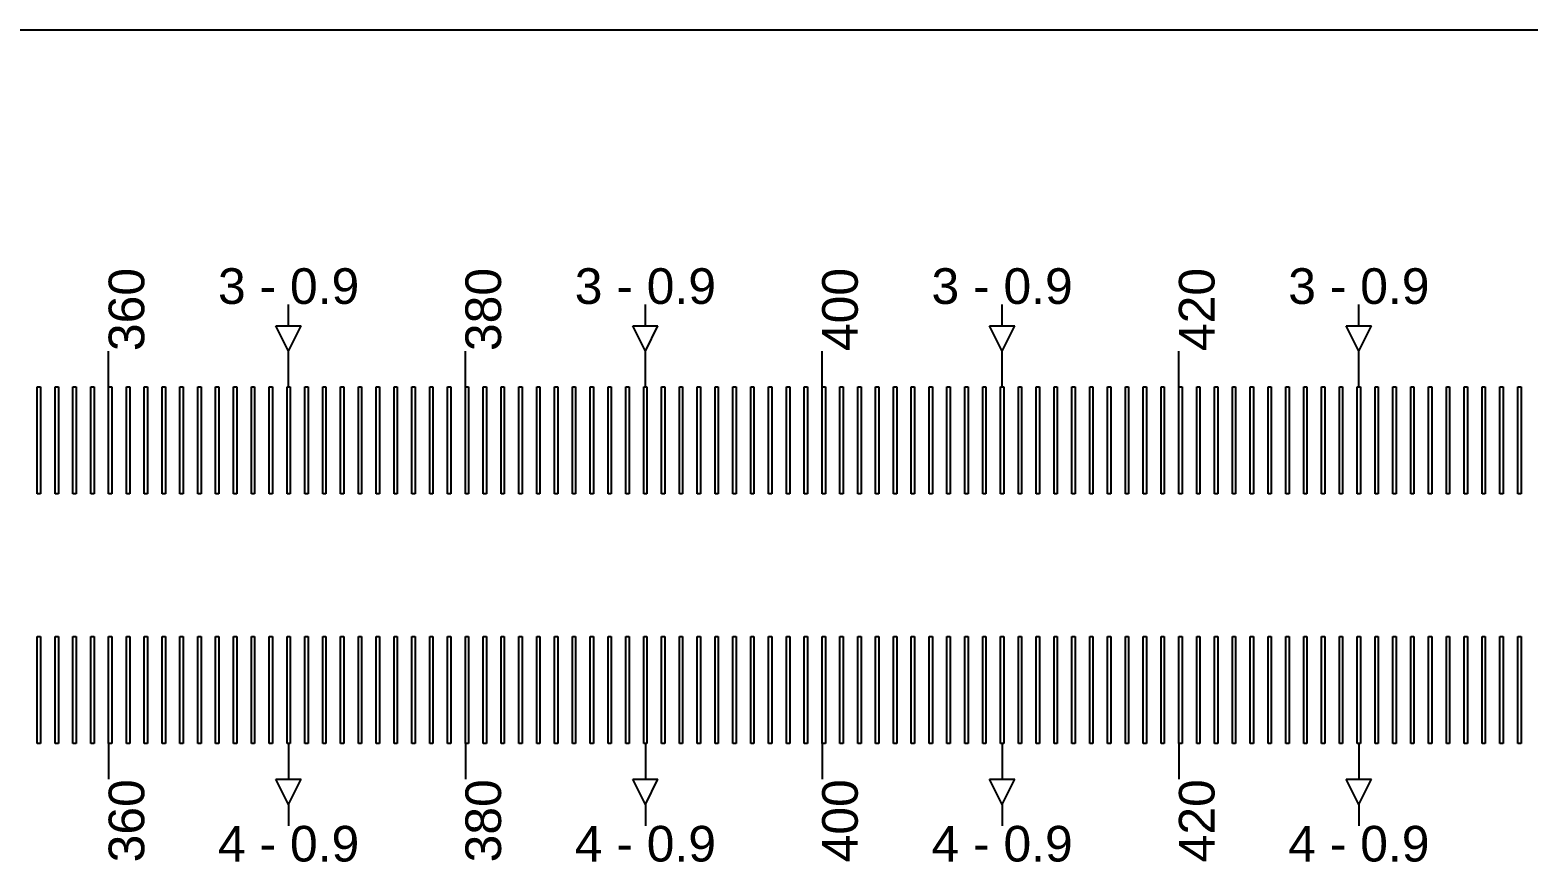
# Model space of a CAD drawing. Extents: x -119394 to 128420, y 74496 to 185496.
# Drawn here: x 11434.7 to 11854.7, y 156962.7 to 157195.9 of the extents above; entities that cross this region are included whole.
import ezdxf

# ---------------------------------------------------------------- set-up
doc = ezdxf.new("R2010")
doc.units = 13
doc.layers.add('CL - Label-1', color=120, linetype='Continuous')
doc.layers.add('CL - Label-2', color=132, linetype='Continuous')
doc.layers.add('CL - Sub-Micro', color=7, linetype='Continuous', true_color=0x47d1ff)
doc.styles.get("Standard").update_dxf_attribs({"font": 'arial.ttf'})

msp = doc.modelspace()

# ---------------------------------------------------------------- linework, layer by layer
for p, q in [((4356.79, 157195.86), (14856.79, 157195.86)), ((5281.79, 157195.86), (13931.79, 157195.86)), ((11507.24, 157112.94), (11507.24, 157118.94)), ((11607.24, 157112.94), (11607.24, 157118.94)), ((11707.24, 157112.94), (11707.24, 157118.94)), ((11807.24, 157112.94), (11807.24, 157118.94)), ((11456.79, 157095.86), (11456.79, 157105.86)), ((11507.24, 157095.86), (11507.24, 157105.86)), ((11556.79, 157095.86), (11556.79, 157105.86)), ((11607.24, 157095.86), (11607.24, 157105.86)), ((11656.79, 157095.86), (11656.79, 157105.86)), ((11707.24, 157095.86), (11707.24, 157105.86)), ((11756.79, 157095.86), (11756.79, 157105.86)), ((11807.24, 157095.86), (11807.24, 157105.86)), ((11456.79, 156995.86), (11456.79, 156985.86)), ((11507.24, 156995.86), (11507.24, 156985.86)), ((11556.79, 156995.86), (11556.79, 156985.86)), ((11607.24, 156995.86), (11607.24, 156985.86)), ((11656.79, 156995.86), (11656.79, 156985.86)), ((11707.24, 156995.86), (11707.24, 156985.86)), ((11756.79, 156995.86), (11756.79, 156985.86)), ((11807.24, 156995.86), (11807.24, 156985.86)), ((11507.24, 156978.79), (11507.24, 156972.79)), ((11607.24, 156978.79), (11607.24, 156972.79)), ((11707.24, 156978.79), (11707.24, 156972.79)), ((11807.24, 156978.79), (11807.24, 156972.79))]:
    msp.add_line(p, q)
at = {"layer": 'CL - Label-2'}
for p, q in [((11507.24, 157105.86), (11503.7, 157112.96)), ((11503.7, 157112.96), (11510.77, 157112.96)), ((11507.24, 157105.86), (11510.77, 157112.96)), ((11607.24, 157105.86), (11603.7, 157112.96)), ((11603.7, 157112.96), (11610.77, 157112.96)), ((11607.24, 157105.86), (11610.77, 157112.96)), ((11707.24, 157105.86), (11703.7, 157112.96)), ((11703.7, 157112.96), (11710.77, 157112.96)), ((11707.24, 157105.86), (11710.77, 157112.96)), ((11807.24, 157105.86), (11803.7, 157112.96)), ((11803.7, 157112.96), (11810.77, 157112.96)), ((11807.24, 157105.86), (11810.77, 157112.96)), ((11507.24, 156978.79), (11503.7, 156985.89)), ((11503.7, 156985.89), (11510.77, 156985.89)), ((11507.24, 156978.79), (11510.77, 156985.89)), ((11607.24, 156978.79), (11603.7, 156985.89)), ((11603.7, 156985.89), (11610.77, 156985.89)), ((11607.24, 156978.79), (11610.77, 156985.89)), ((11707.24, 156978.79), (11703.7, 156985.89)), ((11703.7, 156985.89), (11710.77, 156985.89)), ((11707.24, 156978.79), (11710.77, 156985.89)), ((11807.24, 156978.79), (11803.7, 156985.89)), ((11803.7, 156985.89), (11810.77, 156985.89)), ((11807.24, 156978.79), (11810.77, 156985.89))]:
    msp.add_line(p, q, dxfattribs=at)
at = {"layer": 'CL - Sub-Micro'}
for p, q in [((11436.79, 157095.86), (11437.69, 157095.86)), ((11436.79, 157065.86), (11436.79, 157095.86)), ((11437.69, 157095.86), (11437.69, 157065.86)), ((11441.79, 157095.86), (11442.69, 157095.86)), ((11441.79, 157065.86), (11441.79, 157095.86)), ((11442.69, 157095.86), (11442.69, 157065.86)), ((11446.79, 157095.86), (11447.69, 157095.86)), ((11446.79, 157065.86), (11446.79, 157095.86)), ((11447.69, 157095.86), (11447.69, 157065.86)), ((11451.79, 157095.86), (11452.69, 157095.86)), ((11451.79, 157065.86), (11451.79, 157095.86)), ((11452.69, 157095.86), (11452.69, 157065.86)), ((11456.79, 157095.86), (11457.69, 157095.86)), ((11456.79, 157065.86), (11456.79, 157095.86)), ((11457.69, 157095.86), (11457.69, 157065.86)), ((11461.79, 157095.86), (11462.69, 157095.86)), ((11461.79, 157065.86), (11461.79, 157095.86)), ((11462.69, 157095.86), (11462.69, 157065.86)), ((11466.79, 157095.86), (11467.69, 157095.86)), ((11466.79, 157065.86), (11466.79, 157095.86)), ((11467.69, 157095.86), (11467.69, 157065.86)), ((11471.79, 157095.86), (11472.69, 157095.86)), ((11471.79, 157065.86), (11471.79, 157095.86)), ((11472.69, 157095.86), (11472.69, 157065.86)), ((11476.79, 157095.86), (11477.69, 157095.86)), ((11476.79, 157065.86), (11476.79, 157095.86)), ((11477.69, 157095.86), (11477.69, 157065.86)), ((11481.79, 157095.86), (11482.69, 157095.86)), ((11481.79, 157065.86), (11481.79, 157095.86)), ((11482.69, 157095.86), (11482.69, 157065.86)), ((11486.79, 157095.86), (11487.69, 157095.86)), ((11486.79, 157065.86), (11486.79, 157095.86)), ((11487.69, 157095.86), (11487.69, 157065.86)), ((11491.79, 157095.86), (11492.69, 157095.86)), ((11491.79, 157065.86), (11491.79, 157095.86)), ((11492.69, 157095.86), (11492.69, 157065.86)), ((11496.79, 157095.86), (11497.69, 157095.86)), ((11496.79, 157065.86), (11496.79, 157095.86)), ((11497.69, 157095.86), (11497.69, 157065.86)), ((11501.79, 157095.86), (11502.69, 157095.86)), ((11501.79, 157065.86), (11501.79, 157095.86)), ((11502.69, 157095.86), (11502.69, 157065.86)), ((11506.79, 157095.86), (11507.69, 157095.86)), ((11506.79, 157065.86), (11506.79, 157095.86)), ((11507.69, 157095.86), (11507.69, 157065.86)), ((11511.79, 157095.86), (11512.69, 157095.86)), ((11511.79, 157065.86), (11511.79, 157095.86)), ((11512.69, 157095.86), (11512.69, 157065.86)), ((11516.79, 157095.86), (11517.69, 157095.86)), ((11516.79, 157065.86), (11516.79, 157095.86)), ((11517.69, 157095.86), (11517.69, 157065.86)), ((11521.79, 157095.86), (11522.69, 157095.86)), ((11521.79, 157065.86), (11521.79, 157095.86)), ((11522.69, 157095.86), (11522.69, 157065.86)), ((11526.79, 157095.86), (11527.69, 157095.86)), ((11526.79, 157065.86), (11526.79, 157095.86)), ((11527.69, 157095.86), (11527.69, 157065.86)), ((11531.79, 157095.86), (11532.69, 157095.86)), ((11531.79, 157065.86), (11531.79, 157095.86)), ((11532.69, 157095.86), (11532.69, 157065.86)), ((11536.79, 157095.86), (11537.69, 157095.86)), ((11536.79, 157065.86), (11536.79, 157095.86)), ((11537.69, 157095.86), (11537.69, 157065.86)), ((11541.79, 157095.86), (11542.69, 157095.86)), ((11541.79, 157065.86), (11541.79, 157095.86)), ((11542.69, 157095.86), (11542.69, 157065.86)), ((11546.79, 157095.86), (11547.69, 157095.86)), ((11546.79, 157065.86), (11546.79, 157095.86)), ((11547.69, 157095.86), (11547.69, 157065.86)), ((11551.79, 157095.86), (11552.69, 157095.86)), ((11551.79, 157065.86), (11551.79, 157095.86)), ((11552.69, 157095.86), (11552.69, 157065.86)), ((11556.79, 157095.86), (11557.69, 157095.86)), ((11556.79, 157065.86), (11556.79, 157095.86)), ((11557.69, 157095.86), (11557.69, 157065.86)), ((11561.79, 157095.86), (11562.69, 157095.86)), ((11561.79, 157065.86), (11561.79, 157095.86)), ((11562.69, 157095.86), (11562.69, 157065.86)), ((11566.79, 157095.86), (11567.69, 157095.86)), ((11566.79, 157065.86), (11566.79, 157095.86)), ((11567.69, 157095.86), (11567.69, 157065.86)), ((11571.79, 157095.86), (11572.69, 157095.86)), ((11571.79, 157065.86), (11571.79, 157095.86)), ((11572.69, 157095.86), (11572.69, 157065.86)), ((11576.79, 157095.86), (11577.69, 157095.86)), ((11576.79, 157065.86), (11576.79, 157095.86)), ((11577.69, 157095.86), (11577.69, 157065.86)), ((11581.79, 157095.86), (11582.69, 157095.86)), ((11581.79, 157065.86), (11581.79, 157095.86)), ((11582.69, 157095.86), (11582.69, 157065.86)), ((11586.79, 157095.86), (11587.69, 157095.86)), ((11586.79, 157065.86), (11586.79, 157095.86)), ((11587.69, 157095.86), (11587.69, 157065.86)), ((11591.79, 157095.86), (11592.69, 157095.86)), ((11591.79, 157065.86), (11591.79, 157095.86)), ((11592.69, 157095.86), (11592.69, 157065.86)), ((11596.79, 157095.86), (11597.69, 157095.86)), ((11596.79, 157065.86), (11596.79, 157095.86)), ((11597.69, 157095.86), (11597.69, 157065.86)), ((11601.79, 157095.86), (11602.69, 157095.86)), ((11601.79, 157065.86), (11601.79, 157095.86)), ((11602.69, 157095.86), (11602.69, 157065.86)), ((11606.79, 157095.86), (11607.69, 157095.86)), ((11606.79, 157065.86), (11606.79, 157095.86)), ((11607.69, 157095.86), (11607.69, 157065.86)), ((11611.79, 157095.86), (11612.69, 157095.86)), ((11611.79, 157065.86), (11611.79, 157095.86)), ((11612.69, 157095.86), (11612.69, 157065.86)), ((11616.79, 157095.86), (11617.69, 157095.86)), ((11616.79, 157065.86), (11616.79, 157095.86)), ((11617.69, 157095.86), (11617.69, 157065.86)), ((11621.79, 157095.86), (11622.69, 157095.86)), ((11621.79, 157065.86), (11621.79, 157095.86)), ((11622.69, 157095.86), (11622.69, 157065.86)), ((11626.79, 157095.86), (11627.69, 157095.86)), ((11626.79, 157065.86), (11626.79, 157095.86)), ((11627.69, 157095.86), (11627.69, 157065.86)), ((11631.79, 157095.86), (11632.69, 157095.86)), ((11631.79, 157065.86), (11631.79, 157095.86)), ((11632.69, 157095.86), (11632.69, 157065.86)), ((11636.79, 157095.86), (11637.69, 157095.86)), ((11636.79, 157065.86), (11636.79, 157095.86)), ((11637.69, 157095.86), (11637.69, 157065.86)), ((11641.79, 157095.86), (11642.69, 157095.86)), ((11641.79, 157065.86), (11641.79, 157095.86)), ((11642.69, 157095.86), (11642.69, 157065.86)), ((11646.79, 157095.86), (11647.69, 157095.86)), ((11646.79, 157065.86), (11646.79, 157095.86)), ((11647.69, 157095.86), (11647.69, 157065.86)), ((11651.79, 157095.86), (11652.69, 157095.86)), ((11651.79, 157065.86), (11651.79, 157095.86)), ((11652.69, 157095.86), (11652.69, 157065.86)), ((11656.79, 157095.86), (11657.69, 157095.86)), ((11656.79, 157065.86), (11656.79, 157095.86)), ((11657.69, 157095.86), (11657.69, 157065.86)), ((11661.79, 157095.86), (11662.69, 157095.86)), ((11661.79, 157065.86), (11661.79, 157095.86)), ((11662.69, 157095.86), (11662.69, 157065.86)), ((11666.79, 157095.86), (11667.69, 157095.86)), ((11666.79, 157065.86), (11666.79, 157095.86)), ((11667.69, 157095.86), (11667.69, 157065.86)), ((11671.79, 157095.86), (11672.69, 157095.86)), ((11671.79, 157065.86), (11671.79, 157095.86)), ((11672.69, 157095.86), (11672.69, 157065.86)), ((11676.79, 157095.86), (11677.69, 157095.86)), ((11676.79, 157065.86), (11676.79, 157095.86)), ((11677.69, 157095.86), (11677.69, 157065.86)), ((11681.79, 157095.86), (11682.69, 157095.86)), ((11681.79, 157065.86), (11681.79, 157095.86)), ((11682.69, 157095.86), (11682.69, 157065.86)), ((11686.79, 157095.86), (11687.69, 157095.86)), ((11686.79, 157065.86), (11686.79, 157095.86)), ((11687.69, 157095.86), (11687.69, 157065.86)), ((11691.79, 157095.86), (11692.69, 157095.86)), ((11691.79, 157065.86), (11691.79, 157095.86)), ((11692.69, 157095.86), (11692.69, 157065.86)), ((11696.79, 157095.86), (11697.69, 157095.86)), ((11696.79, 157065.86), (11696.79, 157095.86)), ((11697.69, 157095.86), (11697.69, 157065.86)), ((11701.79, 157095.86), (11702.69, 157095.86)), ((11701.79, 157065.86), (11701.79, 157095.86)), ((11702.69, 157095.86), (11702.69, 157065.86)), ((11706.79, 157095.86), (11707.69, 157095.86)), ((11706.79, 157065.86), (11706.79, 157095.86)), ((11707.69, 157095.86), (11707.69, 157065.86)), ((11711.79, 157095.86), (11712.69, 157095.86)), ((11711.79, 157065.86), (11711.79, 157095.86)), ((11712.69, 157095.86), (11712.69, 157065.86)), ((11716.79, 157095.86), (11717.69, 157095.86)), ((11716.79, 157065.86), (11716.79, 157095.86)), ((11717.69, 157095.86), (11717.69, 157065.86)), ((11721.79, 157095.86), (11722.69, 157095.86)), ((11721.79, 157065.86), (11721.79, 157095.86)), ((11722.69, 157095.86), (11722.69, 157065.86)), ((11726.79, 157095.86), (11727.69, 157095.86)), ((11726.79, 157065.86), (11726.79, 157095.86)), ((11727.69, 157095.86), (11727.69, 157065.86)), ((11731.79, 157095.86), (11732.69, 157095.86)), ((11731.79, 157065.86), (11731.79, 157095.86)), ((11732.69, 157095.86), (11732.69, 157065.86)), ((11736.79, 157095.86), (11737.69, 157095.86)), ((11736.79, 157065.86), (11736.79, 157095.86)), ((11737.69, 157095.86), (11737.69, 157065.86)), ((11741.79, 157095.86), (11742.69, 157095.86)), ((11741.79, 157065.86), (11741.79, 157095.86)), ((11742.69, 157095.86), (11742.69, 157065.86)), ((11746.79, 157095.86), (11747.69, 157095.86)), ((11746.79, 157065.86), (11746.79, 157095.86)), ((11747.69, 157095.86), (11747.69, 157065.86)), ((11751.79, 157095.86), (11752.69, 157095.86)), ((11751.79, 157065.86), (11751.79, 157095.86)), ((11752.69, 157095.86), (11752.69, 157065.86)), ((11756.79, 157095.86), (11757.69, 157095.86)), ((11756.79, 157065.86), (11756.79, 157095.86)), ((11757.69, 157095.86), (11757.69, 157065.86)), ((11761.79, 157095.86), (11762.69, 157095.86)), ((11761.79, 157065.86), (11761.79, 157095.86)), ((11762.69, 157095.86), (11762.69, 157065.86)), ((11766.79, 157095.86), (11767.69, 157095.86)), ((11766.79, 157065.86), (11766.79, 157095.86)), ((11767.69, 157095.86), (11767.69, 157065.86)), ((11771.79, 157095.86), (11772.69, 157095.86)), ((11771.79, 157065.86), (11771.79, 157095.86)), ((11772.69, 157095.86), (11772.69, 157065.86)), ((11776.79, 157095.86), (11777.69, 157095.86)), ((11776.79, 157065.86), (11776.79, 157095.86)), ((11777.69, 157095.86), (11777.69, 157065.86)), ((11781.79, 157095.86), (11782.69, 157095.86)), ((11781.79, 157065.86), (11781.79, 157095.86)), ((11782.69, 157095.86), (11782.69, 157065.86)), ((11786.79, 157095.86), (11787.69, 157095.86)), ((11786.79, 157065.86), (11786.79, 157095.86)), ((11787.69, 157095.86), (11787.69, 157065.86)), ((11791.79, 157095.86), (11792.69, 157095.86)), ((11791.79, 157065.86), (11791.79, 157095.86)), ((11792.69, 157095.86), (11792.69, 157065.86)), ((11796.79, 157095.86), (11797.69, 157095.86)), ((11796.79, 157065.86), (11796.79, 157095.86)), ((11797.69, 157095.86), (11797.69, 157065.86)), ((11801.79, 157095.86), (11802.69, 157095.86)), ((11801.79, 157065.86), (11801.79, 157095.86)), ((11802.69, 157095.86), (11802.69, 157065.86)), ((11806.79, 157095.86), (11807.69, 157095.86)), ((11806.79, 157065.86), (11806.79, 157095.86)), ((11807.69, 157095.86), (11807.69, 157065.86)), ((11811.79, 157095.86), (11812.69, 157095.86)), ((11811.79, 157065.86), (11811.79, 157095.86)), ((11812.69, 157095.86), (11812.69, 157065.86)), ((11816.79, 157095.86), (11817.69, 157095.86)), ((11816.79, 157065.86), (11816.79, 157095.86)), ((11817.69, 157095.86), (11817.69, 157065.86)), ((11821.79, 157095.86), (11822.69, 157095.86)), ((11821.79, 157065.86), (11821.79, 157095.86)), ((11822.69, 157095.86), (11822.69, 157065.86)), ((11826.79, 157095.86), (11827.69, 157095.86)), ((11826.79, 157065.86), (11826.79, 157095.86)), ((11827.69, 157095.86), (11827.69, 157065.86)), ((11831.79, 157095.86), (11832.69, 157095.86)), ((11831.79, 157065.86), (11831.79, 157095.86)), ((11832.69, 157095.86), (11832.69, 157065.86)), ((11836.79, 157095.86), (11837.69, 157095.86)), ((11836.79, 157065.86), (11836.79, 157095.86)), ((11837.69, 157095.86), (11837.69, 157065.86)), ((11841.79, 157095.86), (11842.69, 157095.86)), ((11841.79, 157065.86), (11841.79, 157095.86)), ((11842.69, 157095.86), (11842.69, 157065.86)), ((11846.79, 157095.86), (11847.69, 157095.86)), ((11846.79, 157065.86), (11846.79, 157095.86)), ((11847.69, 157095.86), (11847.69, 157065.86)), ((11851.79, 157095.86), (11852.69, 157095.86)), ((11851.79, 157065.86), (11851.79, 157095.86)), ((11852.69, 157095.86), (11852.69, 157065.86)), ((11437.69, 157065.86), (11436.79, 157065.86)), ((11442.69, 157065.86), (11441.79, 157065.86)), ((11447.69, 157065.86), (11446.79, 157065.86)), ((11452.69, 157065.86), (11451.79, 157065.86)), ((11457.69, 157065.86), (11456.79, 157065.86)), ((11462.69, 157065.86), (11461.79, 157065.86)), ((11467.69, 157065.86), (11466.79, 157065.86)), ((11472.69, 157065.86), (11471.79, 157065.86)), ((11477.69, 157065.86), (11476.79, 157065.86)), ((11482.69, 157065.86), (11481.79, 157065.86)), ((11487.69, 157065.86), (11486.79, 157065.86)), ((11492.69, 157065.86), (11491.79, 157065.86)), ((11497.69, 157065.86), (11496.79, 157065.86)), ((11502.69, 157065.86), (11501.79, 157065.86)), ((11507.69, 157065.86), (11506.79, 157065.86)), ((11512.69, 157065.86), (11511.79, 157065.86)), ((11517.69, 157065.86), (11516.79, 157065.86)), ((11522.69, 157065.86), (11521.79, 157065.86)), ((11527.69, 157065.86), (11526.79, 157065.86)), ((11532.69, 157065.86), (11531.79, 157065.86)), ((11537.69, 157065.86), (11536.79, 157065.86)), ((11542.69, 157065.86), (11541.79, 157065.86)), ((11547.69, 157065.86), (11546.79, 157065.86)), ((11552.69, 157065.86), (11551.79, 157065.86)), ((11557.69, 157065.86), (11556.79, 157065.86)), ((11562.69, 157065.86), (11561.79, 157065.86)), ((11567.69, 157065.86), (11566.79, 157065.86)), ((11572.69, 157065.86), (11571.79, 157065.86)), ((11577.69, 157065.86), (11576.79, 157065.86)), ((11582.69, 157065.86), (11581.79, 157065.86)), ((11587.69, 157065.86), (11586.79, 157065.86)), ((11592.69, 157065.86), (11591.79, 157065.86)), ((11597.69, 157065.86), (11596.79, 157065.86)), ((11602.69, 157065.86), (11601.79, 157065.86)), ((11607.69, 157065.86), (11606.79, 157065.86)), ((11612.69, 157065.86), (11611.79, 157065.86)), ((11617.69, 157065.86), (11616.79, 157065.86)), ((11622.69, 157065.86), (11621.79, 157065.86)), ((11627.69, 157065.86), (11626.79, 157065.86)), ((11632.69, 157065.86), (11631.79, 157065.86)), ((11637.69, 157065.86), (11636.79, 157065.86)), ((11642.69, 157065.86), (11641.79, 157065.86)), ((11647.69, 157065.86), (11646.79, 157065.86)), ((11652.69, 157065.86), (11651.79, 157065.86)), ((11657.69, 157065.86), (11656.79, 157065.86)), ((11662.69, 157065.86), (11661.79, 157065.86)), ((11667.69, 157065.86), (11666.79, 157065.86)), ((11672.69, 157065.86), (11671.79, 157065.86)), ((11677.69, 157065.86), (11676.79, 157065.86)), ((11682.69, 157065.86), (11681.79, 157065.86)), ((11687.69, 157065.86), (11686.79, 157065.86)), ((11692.69, 157065.86), (11691.79, 157065.86)), ((11697.69, 157065.86), (11696.79, 157065.86)), ((11702.69, 157065.86), (11701.79, 157065.86)), ((11707.69, 157065.86), (11706.79, 157065.86)), ((11712.69, 157065.86), (11711.79, 157065.86)), ((11717.69, 157065.86), (11716.79, 157065.86)), ((11722.69, 157065.86), (11721.79, 157065.86)), ((11727.69, 157065.86), (11726.79, 157065.86)), ((11732.69, 157065.86), (11731.79, 157065.86)), ((11737.69, 157065.86), (11736.79, 157065.86)), ((11742.69, 157065.86), (11741.79, 157065.86)), ((11747.69, 157065.86), (11746.79, 157065.86)), ((11752.69, 157065.86), (11751.79, 157065.86)), ((11757.69, 157065.86), (11756.79, 157065.86)), ((11762.69, 157065.86), (11761.79, 157065.86)), ((11767.69, 157065.86), (11766.79, 157065.86)), ((11772.69, 157065.86), (11771.79, 157065.86)), ((11777.69, 157065.86), (11776.79, 157065.86)), ((11782.69, 157065.86), (11781.79, 157065.86)), ((11787.69, 157065.86), (11786.79, 157065.86)), ((11792.69, 157065.86), (11791.79, 157065.86)), ((11797.69, 157065.86), (11796.79, 157065.86)), ((11802.69, 157065.86), (11801.79, 157065.86)), ((11807.69, 157065.86), (11806.79, 157065.86)), ((11812.69, 157065.86), (11811.79, 157065.86)), ((11817.69, 157065.86), (11816.79, 157065.86)), ((11822.69, 157065.86), (11821.79, 157065.86)), ((11827.69, 157065.86), (11826.79, 157065.86)), ((11832.69, 157065.86), (11831.79, 157065.86)), ((11837.69, 157065.86), (11836.79, 157065.86)), ((11842.69, 157065.86), (11841.79, 157065.86)), ((11847.69, 157065.86), (11846.79, 157065.86)), ((11852.69, 157065.86), (11851.79, 157065.86)), ((11436.79, 157025.86), (11437.69, 157025.86)), ((11436.79, 156995.86), (11436.79, 157025.86)), ((11437.69, 157025.86), (11437.69, 156995.86)), ((11441.79, 157025.86), (11442.69, 157025.86)), ((11441.79, 156995.86), (11441.79, 157025.86)), ((11442.69, 157025.86), (11442.69, 156995.86)), ((11446.79, 157025.86), (11447.69, 157025.86)), ((11446.79, 156995.86), (11446.79, 157025.86)), ((11447.69, 157025.86), (11447.69, 156995.86)), ((11451.79, 157025.86), (11452.69, 157025.86)), ((11451.79, 156995.86), (11451.79, 157025.86)), ((11452.69, 157025.86), (11452.69, 156995.86)), ((11456.79, 157025.86), (11457.69, 157025.86)), ((11456.79, 156995.86), (11456.79, 157025.86)), ((11457.69, 157025.86), (11457.69, 156995.86)), ((11461.79, 157025.86), (11462.69, 157025.86)), ((11461.79, 156995.86), (11461.79, 157025.86)), ((11462.69, 157025.86), (11462.69, 156995.86)), ((11466.79, 157025.86), (11467.69, 157025.86)), ((11466.79, 156995.86), (11466.79, 157025.86)), ((11467.69, 157025.86), (11467.69, 156995.86)), ((11471.79, 157025.86), (11472.69, 157025.86)), ((11471.79, 156995.86), (11471.79, 157025.86)), ((11472.69, 157025.86), (11472.69, 156995.86)), ((11476.79, 157025.86), (11477.69, 157025.86)), ((11476.79, 156995.86), (11476.79, 157025.86)), ((11477.69, 157025.86), (11477.69, 156995.86)), ((11481.79, 157025.86), (11482.69, 157025.86)), ((11481.79, 156995.86), (11481.79, 157025.86)), ((11482.69, 157025.86), (11482.69, 156995.86)), ((11486.79, 157025.86), (11487.69, 157025.86)), ((11486.79, 156995.86), (11486.79, 157025.86)), ((11487.69, 157025.86), (11487.69, 156995.86)), ((11491.79, 157025.86), (11492.69, 157025.86)), ((11491.79, 156995.86), (11491.79, 157025.86)), ((11492.69, 157025.86), (11492.69, 156995.86)), ((11496.79, 157025.86), (11497.69, 157025.86)), ((11496.79, 156995.86), (11496.79, 157025.86)), ((11497.69, 157025.86), (11497.69, 156995.86)), ((11501.79, 157025.86), (11502.69, 157025.86)), ((11501.79, 156995.86), (11501.79, 157025.86)), ((11502.69, 157025.86), (11502.69, 156995.86)), ((11506.79, 157025.86), (11507.69, 157025.86)), ((11506.79, 156995.86), (11506.79, 157025.86)), ((11507.69, 157025.86), (11507.69, 156995.86)), ((11511.79, 157025.86), (11512.69, 157025.86)), ((11511.79, 156995.86), (11511.79, 157025.86)), ((11512.69, 157025.86), (11512.69, 156995.86)), ((11516.79, 157025.86), (11517.69, 157025.86)), ((11516.79, 156995.86), (11516.79, 157025.86)), ((11517.69, 157025.86), (11517.69, 156995.86)), ((11521.79, 157025.86), (11522.69, 157025.86)), ((11521.79, 156995.86), (11521.79, 157025.86)), ((11522.69, 157025.86), (11522.69, 156995.86)), ((11526.79, 157025.86), (11527.69, 157025.86)), ((11526.79, 156995.86), (11526.79, 157025.86)), ((11527.69, 157025.86), (11527.69, 156995.86)), ((11531.79, 157025.86), (11532.69, 157025.86)), ((11531.79, 156995.86), (11531.79, 157025.86)), ((11532.69, 157025.86), (11532.69, 156995.86)), ((11536.79, 157025.86), (11537.69, 157025.86)), ((11536.79, 156995.86), (11536.79, 157025.86)), ((11537.69, 157025.86), (11537.69, 156995.86)), ((11541.79, 157025.86), (11542.69, 157025.86)), ((11541.79, 156995.86), (11541.79, 157025.86)), ((11542.69, 157025.86), (11542.69, 156995.86)), ((11546.79, 157025.86), (11547.69, 157025.86)), ((11546.79, 156995.86), (11546.79, 157025.86)), ((11547.69, 157025.86), (11547.69, 156995.86)), ((11551.79, 157025.86), (11552.69, 157025.86)), ((11551.79, 156995.86), (11551.79, 157025.86)), ((11552.69, 157025.86), (11552.69, 156995.86)), ((11556.79, 157025.86), (11557.69, 157025.86)), ((11556.79, 156995.86), (11556.79, 157025.86)), ((11557.69, 157025.86), (11557.69, 156995.86)), ((11561.79, 157025.86), (11562.69, 157025.86)), ((11561.79, 156995.86), (11561.79, 157025.86)), ((11562.69, 157025.86), (11562.69, 156995.86)), ((11566.79, 157025.86), (11567.69, 157025.86)), ((11566.79, 156995.86), (11566.79, 157025.86)), ((11567.69, 157025.86), (11567.69, 156995.86)), ((11571.79, 157025.86), (11572.69, 157025.86)), ((11571.79, 156995.86), (11571.79, 157025.86)), ((11572.69, 157025.86), (11572.69, 156995.86)), ((11576.79, 157025.86), (11577.69, 157025.86)), ((11576.79, 156995.86), (11576.79, 157025.86)), ((11577.69, 157025.86), (11577.69, 156995.86)), ((11581.79, 157025.86), (11582.69, 157025.86)), ((11581.79, 156995.86), (11581.79, 157025.86)), ((11582.69, 157025.86), (11582.69, 156995.86)), ((11586.79, 157025.86), (11587.69, 157025.86)), ((11586.79, 156995.86), (11586.79, 157025.86)), ((11587.69, 157025.86), (11587.69, 156995.86)), ((11591.79, 157025.86), (11592.69, 157025.86)), ((11591.79, 156995.86), (11591.79, 157025.86)), ((11592.69, 157025.86), (11592.69, 156995.86)), ((11596.79, 157025.86), (11597.69, 157025.86)), ((11596.79, 156995.86), (11596.79, 157025.86)), ((11597.69, 157025.86), (11597.69, 156995.86)), ((11601.79, 157025.86), (11602.69, 157025.86)), ((11601.79, 156995.86), (11601.79, 157025.86)), ((11602.69, 157025.86), (11602.69, 156995.86)), ((11606.79, 157025.86), (11607.69, 157025.86)), ((11606.79, 156995.86), (11606.79, 157025.86)), ((11607.69, 157025.86), (11607.69, 156995.86)), ((11611.79, 157025.86), (11612.69, 157025.86)), ((11611.79, 156995.86), (11611.79, 157025.86)), ((11612.69, 157025.86), (11612.69, 156995.86)), ((11616.79, 157025.86), (11617.69, 157025.86)), ((11616.79, 156995.86), (11616.79, 157025.86)), ((11617.69, 157025.86), (11617.69, 156995.86)), ((11621.79, 157025.86), (11622.69, 157025.86)), ((11621.79, 156995.86), (11621.79, 157025.86)), ((11622.69, 157025.86), (11622.69, 156995.86)), ((11626.79, 157025.86), (11627.69, 157025.86)), ((11626.79, 156995.86), (11626.79, 157025.86)), ((11627.69, 157025.86), (11627.69, 156995.86)), ((11631.79, 157025.86), (11632.69, 157025.86)), ((11631.79, 156995.86), (11631.79, 157025.86)), ((11632.69, 157025.86), (11632.69, 156995.86)), ((11636.79, 157025.86), (11637.69, 157025.86)), ((11636.79, 156995.86), (11636.79, 157025.86)), ((11637.69, 157025.86), (11637.69, 156995.86)), ((11641.79, 157025.86), (11642.69, 157025.86)), ((11641.79, 156995.86), (11641.79, 157025.86)), ((11642.69, 157025.86), (11642.69, 156995.86)), ((11646.79, 157025.86), (11647.69, 157025.86)), ((11646.79, 156995.86), (11646.79, 157025.86)), ((11647.69, 157025.86), (11647.69, 156995.86)), ((11651.79, 157025.86), (11652.69, 157025.86)), ((11651.79, 156995.86), (11651.79, 157025.86)), ((11652.69, 157025.86), (11652.69, 156995.86)), ((11656.79, 157025.86), (11657.69, 157025.86)), ((11656.79, 156995.86), (11656.79, 157025.86)), ((11657.69, 157025.86), (11657.69, 156995.86)), ((11661.79, 157025.86), (11662.69, 157025.86)), ((11661.79, 156995.86), (11661.79, 157025.86)), ((11662.69, 157025.86), (11662.69, 156995.86)), ((11666.79, 157025.86), (11667.69, 157025.86)), ((11666.79, 156995.86), (11666.79, 157025.86)), ((11667.69, 157025.86), (11667.69, 156995.86)), ((11671.79, 157025.86), (11672.69, 157025.86)), ((11671.79, 156995.86), (11671.79, 157025.86)), ((11672.69, 157025.86), (11672.69, 156995.86)), ((11676.79, 157025.86), (11677.69, 157025.86)), ((11676.79, 156995.86), (11676.79, 157025.86)), ((11677.69, 157025.86), (11677.69, 156995.86)), ((11681.79, 157025.86), (11682.69, 157025.86)), ((11681.79, 156995.86), (11681.79, 157025.86)), ((11682.69, 157025.86), (11682.69, 156995.86)), ((11686.79, 157025.86), (11687.69, 157025.86)), ((11686.79, 156995.86), (11686.79, 157025.86)), ((11687.69, 157025.86), (11687.69, 156995.86)), ((11691.79, 157025.86), (11692.69, 157025.86)), ((11691.79, 156995.86), (11691.79, 157025.86)), ((11692.69, 157025.86), (11692.69, 156995.86)), ((11696.79, 157025.86), (11697.69, 157025.86)), ((11696.79, 156995.86), (11696.79, 157025.86)), ((11697.69, 157025.86), (11697.69, 156995.86)), ((11701.79, 157025.86), (11702.69, 157025.86)), ((11701.79, 156995.86), (11701.79, 157025.86)), ((11702.69, 157025.86), (11702.69, 156995.86)), ((11706.79, 157025.86), (11707.69, 157025.86)), ((11706.79, 156995.86), (11706.79, 157025.86)), ((11707.69, 157025.86), (11707.69, 156995.86)), ((11711.79, 157025.86), (11712.69, 157025.86)), ((11711.79, 156995.86), (11711.79, 157025.86)), ((11712.69, 157025.86), (11712.69, 156995.86)), ((11716.79, 157025.86), (11717.69, 157025.86)), ((11716.79, 156995.86), (11716.79, 157025.86)), ((11717.69, 157025.86), (11717.69, 156995.86)), ((11721.79, 157025.86), (11722.69, 157025.86)), ((11721.79, 156995.86), (11721.79, 157025.86)), ((11722.69, 157025.86), (11722.69, 156995.86)), ((11726.79, 157025.86), (11727.69, 157025.86)), ((11726.79, 156995.86), (11726.79, 157025.86)), ((11727.69, 157025.86), (11727.69, 156995.86)), ((11731.79, 157025.86), (11732.69, 157025.86)), ((11731.79, 156995.86), (11731.79, 157025.86)), ((11732.69, 157025.86), (11732.69, 156995.86)), ((11736.79, 157025.86), (11737.69, 157025.86)), ((11736.79, 156995.86), (11736.79, 157025.86)), ((11737.69, 157025.86), (11737.69, 156995.86)), ((11741.79, 157025.86), (11742.69, 157025.86)), ((11741.79, 156995.86), (11741.79, 157025.86)), ((11742.69, 157025.86), (11742.69, 156995.86)), ((11746.79, 157025.86), (11747.69, 157025.86)), ((11746.79, 156995.86), (11746.79, 157025.86)), ((11747.69, 157025.86), (11747.69, 156995.86)), ((11751.79, 157025.86), (11752.69, 157025.86)), ((11751.79, 156995.86), (11751.79, 157025.86)), ((11752.69, 157025.86), (11752.69, 156995.86)), ((11756.79, 157025.86), (11757.69, 157025.86)), ((11756.79, 156995.86), (11756.79, 157025.86)), ((11757.69, 157025.86), (11757.69, 156995.86)), ((11761.79, 157025.86), (11762.69, 157025.86)), ((11761.79, 156995.86), (11761.79, 157025.86)), ((11762.69, 157025.86), (11762.69, 156995.86)), ((11766.79, 157025.86), (11767.69, 157025.86)), ((11766.79, 156995.86), (11766.79, 157025.86)), ((11767.69, 157025.86), (11767.69, 156995.86)), ((11771.79, 157025.86), (11772.69, 157025.86)), ((11771.79, 156995.86), (11771.79, 157025.86)), ((11772.69, 157025.86), (11772.69, 156995.86)), ((11776.79, 157025.86), (11777.69, 157025.86)), ((11776.79, 156995.86), (11776.79, 157025.86)), ((11777.69, 157025.86), (11777.69, 156995.86)), ((11781.79, 157025.86), (11782.69, 157025.86)), ((11781.79, 156995.86), (11781.79, 157025.86)), ((11782.69, 157025.86), (11782.69, 156995.86)), ((11786.79, 157025.86), (11787.69, 157025.86)), ((11786.79, 156995.86), (11786.79, 157025.86)), ((11787.69, 157025.86), (11787.69, 156995.86)), ((11791.79, 157025.86), (11792.69, 157025.86)), ((11791.79, 156995.86), (11791.79, 157025.86)), ((11792.69, 157025.86), (11792.69, 156995.86)), ((11796.79, 157025.86), (11797.69, 157025.86)), ((11796.79, 156995.86), (11796.79, 157025.86)), ((11797.69, 157025.86), (11797.69, 156995.86)), ((11801.79, 157025.86), (11802.69, 157025.86)), ((11801.79, 156995.86), (11801.79, 157025.86)), ((11802.69, 157025.86), (11802.69, 156995.86)), ((11806.79, 157025.86), (11807.69, 157025.86)), ((11806.79, 156995.86), (11806.79, 157025.86)), ((11807.69, 157025.86), (11807.69, 156995.86)), ((11811.79, 157025.86), (11812.69, 157025.86)), ((11811.79, 156995.86), (11811.79, 157025.86)), ((11812.69, 157025.86), (11812.69, 156995.86)), ((11816.79, 157025.86), (11817.69, 157025.86)), ((11816.79, 156995.86), (11816.79, 157025.86)), ((11817.69, 157025.86), (11817.69, 156995.86)), ((11821.79, 157025.86), (11822.69, 157025.86)), ((11821.79, 156995.86), (11821.79, 157025.86)), ((11822.69, 157025.86), (11822.69, 156995.86)), ((11826.79, 157025.86), (11827.69, 157025.86)), ((11826.79, 156995.86), (11826.79, 157025.86)), ((11827.69, 157025.86), (11827.69, 156995.86)), ((11831.79, 157025.86), (11832.69, 157025.86)), ((11831.79, 156995.86), (11831.79, 157025.86)), ((11832.69, 157025.86), (11832.69, 156995.86)), ((11836.79, 157025.86), (11837.69, 157025.86)), ((11836.79, 156995.86), (11836.79, 157025.86)), ((11837.69, 157025.86), (11837.69, 156995.86)), ((11841.79, 157025.86), (11842.69, 157025.86)), ((11841.79, 156995.86), (11841.79, 157025.86)), ((11842.69, 157025.86), (11842.69, 156995.86)), ((11846.79, 157025.86), (11847.69, 157025.86)), ((11846.79, 156995.86), (11846.79, 157025.86)), ((11847.69, 157025.86), (11847.69, 156995.86)), ((11851.79, 157025.86), (11852.69, 157025.86)), ((11851.79, 156995.86), (11851.79, 157025.86)), ((11852.69, 157025.86), (11852.69, 156995.86)), ((11437.69, 156995.86), (11436.79, 156995.86)), ((11442.69, 156995.86), (11441.79, 156995.86)), ((11447.69, 156995.86), (11446.79, 156995.86)), ((11452.69, 156995.86), (11451.79, 156995.86)), ((11457.69, 156995.86), (11456.79, 156995.86)), ((11462.69, 156995.86), (11461.79, 156995.86)), ((11467.69, 156995.86), (11466.79, 156995.86)), ((11472.69, 156995.86), (11471.79, 156995.86)), ((11477.69, 156995.86), (11476.79, 156995.86)), ((11482.69, 156995.86), (11481.79, 156995.86)), ((11487.69, 156995.86), (11486.79, 156995.86)), ((11492.69, 156995.86), (11491.79, 156995.86)), ((11497.69, 156995.86), (11496.79, 156995.86)), ((11502.69, 156995.86), (11501.79, 156995.86)), ((11507.69, 156995.86), (11506.79, 156995.86)), ((11512.69, 156995.86), (11511.79, 156995.86)), ((11517.69, 156995.86), (11516.79, 156995.86)), ((11522.69, 156995.86), (11521.79, 156995.86)), ((11527.69, 156995.86), (11526.79, 156995.86)), ((11532.69, 156995.86), (11531.79, 156995.86)), ((11537.69, 156995.86), (11536.79, 156995.86)), ((11542.69, 156995.86), (11541.79, 156995.86)), ((11547.69, 156995.86), (11546.79, 156995.86)), ((11552.69, 156995.86), (11551.79, 156995.86)), ((11557.69, 156995.86), (11556.79, 156995.86)), ((11562.69, 156995.86), (11561.79, 156995.86)), ((11567.69, 156995.86), (11566.79, 156995.86)), ((11572.69, 156995.86), (11571.79, 156995.86)), ((11577.69, 156995.86), (11576.79, 156995.86)), ((11582.69, 156995.86), (11581.79, 156995.86)), ((11587.69, 156995.86), (11586.79, 156995.86)), ((11592.69, 156995.86), (11591.79, 156995.86)), ((11597.69, 156995.86), (11596.79, 156995.86)), ((11602.69, 156995.86), (11601.79, 156995.86)), ((11607.69, 156995.86), (11606.79, 156995.86)), ((11612.69, 156995.86), (11611.79, 156995.86)), ((11617.69, 156995.86), (11616.79, 156995.86)), ((11622.69, 156995.86), (11621.79, 156995.86)), ((11627.69, 156995.86), (11626.79, 156995.86)), ((11632.69, 156995.86), (11631.79, 156995.86)), ((11637.69, 156995.86), (11636.79, 156995.86)), ((11642.69, 156995.86), (11641.79, 156995.86)), ((11647.69, 156995.86), (11646.79, 156995.86)), ((11652.69, 156995.86), (11651.79, 156995.86)), ((11657.69, 156995.86), (11656.79, 156995.86)), ((11662.69, 156995.86), (11661.79, 156995.86)), ((11667.69, 156995.86), (11666.79, 156995.86)), ((11672.69, 156995.86), (11671.79, 156995.86)), ((11677.69, 156995.86), (11676.79, 156995.86)), ((11682.69, 156995.86), (11681.79, 156995.86)), ((11687.69, 156995.86), (11686.79, 156995.86)), ((11692.69, 156995.86), (11691.79, 156995.86)), ((11697.69, 156995.86), (11696.79, 156995.86)), ((11702.69, 156995.86), (11701.79, 156995.86)), ((11707.69, 156995.86), (11706.79, 156995.86)), ((11712.69, 156995.86), (11711.79, 156995.86)), ((11717.69, 156995.86), (11716.79, 156995.86)), ((11722.69, 156995.86), (11721.79, 156995.86)), ((11727.69, 156995.86), (11726.79, 156995.86)), ((11732.69, 156995.86), (11731.79, 156995.86)), ((11737.69, 156995.86), (11736.79, 156995.86)), ((11742.69, 156995.86), (11741.79, 156995.86)), ((11747.69, 156995.86), (11746.79, 156995.86)), ((11752.69, 156995.86), (11751.79, 156995.86)), ((11757.69, 156995.86), (11756.79, 156995.86)), ((11762.69, 156995.86), (11761.79, 156995.86)), ((11767.69, 156995.86), (11766.79, 156995.86)), ((11772.69, 156995.86), (11771.79, 156995.86)), ((11777.69, 156995.86), (11776.79, 156995.86)), ((11782.69, 156995.86), (11781.79, 156995.86)), ((11787.69, 156995.86), (11786.79, 156995.86)), ((11792.69, 156995.86), (11791.79, 156995.86)), ((11797.69, 156995.86), (11796.79, 156995.86)), ((11802.69, 156995.86), (11801.79, 156995.86)), ((11807.69, 156995.86), (11806.79, 156995.86)), ((11812.69, 156995.86), (11811.79, 156995.86)), ((11817.69, 156995.86), (11816.79, 156995.86)), ((11822.69, 156995.86), (11821.79, 156995.86)), ((11827.69, 156995.86), (11826.79, 156995.86)), ((11832.69, 156995.86), (11831.79, 156995.86)), ((11837.69, 156995.86), (11836.79, 156995.86)), ((11842.69, 156995.86), (11841.79, 156995.86)), ((11847.69, 156995.86), (11846.79, 156995.86)), ((11852.69, 156995.86), (11851.79, 156995.86))]:
    msp.add_line(p, q, dxfattribs=at)

# ---------------------------------------------------------------- texts
at = {"layer": 'CL - Label-1', "char_height": 10, "rotation": 90}
for s, insert, attachment_point in [('360', (11456.79, 157105.86), 1), ('380', (11556.79, 157105.86), 1), ('400', (11656.79, 157105.86), 1), ('420', (11756.79, 157105.86), 1), ('360', (11456.79, 156985.86), 3), ('380', (11556.79, 156985.86), 3), ('400', (11656.79, 156985.86), 3), ('420', (11756.79, 156985.86), 3)]:
    msp.add_mtext_dynamic_manual_height_columns(s, width=21.565, gutter_width=12.5, heights=[8.55], dxfattribs=dict(at, insert=insert, attachment_point=attachment_point))
at = {"layer": 'CL - Label-2', "char_height": 10}
for s, insert, attachment_point in [('3 - 0.9', (11507.24, 157118.94), 8), ('3 - 0.9', (11607.24, 157118.94), 8), ('3 - 0.9', (11707.24, 157118.94), 8), ('3 - 0.9', (11807.24, 157118.94), 8), ('4 - 0.9', (11507.24, 156972.79), 2), ('4 - 0.9', (11607.24, 156972.79), 2), ('4 - 0.9', (11707.24, 156972.79), 2), ('4 - 0.9', (11807.24, 156972.79), 2)]:
    msp.add_mtext_dynamic_manual_height_columns(s, width=52.3045, gutter_width=12.5, heights=[18.11], dxfattribs=dict(at, insert=insert, attachment_point=attachment_point))

doc.saveas('drawing.dxf')
